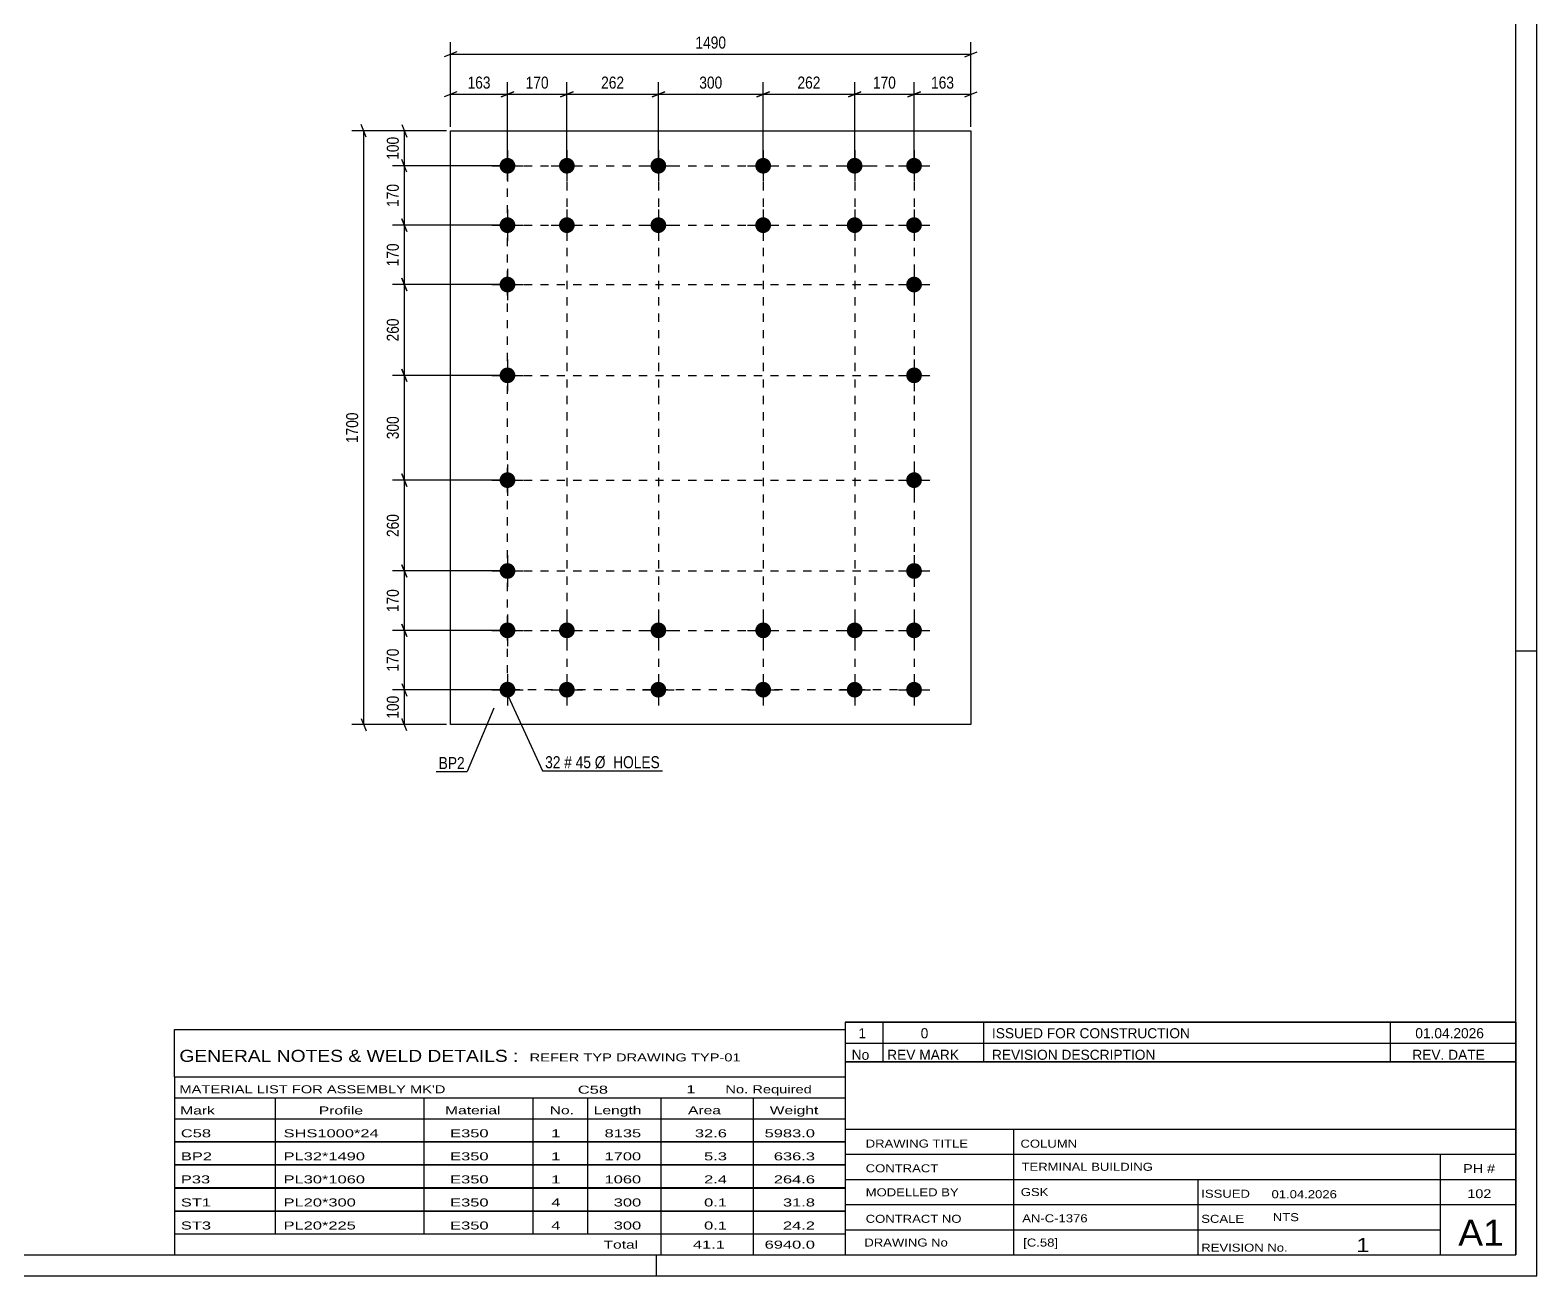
# Model space of a CAD drawing. Header units: millimetres. Extents: x 0 to 841, y 0 to 594.
# Drawn here: x 481.5 to 841, y 0 to 297.2 of the extents above; entities that cross this region are included whole.
import ezdxf

# ---------------------------------------------------------------- set-up
doc = ezdxf.new("R2010")
doc.units = ezdxf.units.MM
doc.linetypes.add('DXK_LINE_DOT2', pattern=[3.9198, 1.9599, -1.9599])
doc.styles.add('Arial Narrow', font='ARIALN.TTF', dxfattribs={"height": 0.2})

# ---------------------------------------------------------------- blocks, each defined once
blk = doc.blocks.new('Unknown-758715391-1129')
at = {"color": 5, "linetype": 'Continuous'}
for p, q in [((841, 0), (841, 594)), ((836, 5), (836, 589)), ((841, 149), (836, 149)), ((5, 5), (836, 5)), ((631, 0), (631, 5)), ((0, 0), (841, 0))]:
    blk.add_line(p, q, dxfattribs=at)
blk = doc.blocks.new('Part-758715391-2163 - 2157')
at = {"color": 2, "linetype": 'Continuous'}
for p, q in [((581.84, 131.5), (581.84, 273.16)), ((581.84, 273.16), (706, 273.16)), ((706, 273.16), (706, 131.5)), ((706, 131.5), (581.84, 131.5))]:
    blk.add_line(p, q, dxfattribs=at)
blk = doc.blocks.new('Bolt-758715391-2196 - 2157')
at = {"linetype": 'Continuous'}
for points in [[(595.42, 266.71, -1), (595.42, 262.96, -1)], [(609.59, 266.71, -1), (609.59, 262.96, -1)], [(631.42, 266.71, -1), (631.42, 262.96, -1)], [(656.42, 266.71, -1), (656.42, 262.96, -1)], [(678.25, 266.71, -1), (678.25, 262.96, -1)], [(692.42, 266.71, -1), (692.42, 262.96, -1)], [(595.42, 252.54, -1), (595.42, 248.79, -1)], [(609.59, 252.54, -1), (609.59, 248.79, -1)], [(631.42, 252.54, -1), (631.42, 248.79, -1)], [(656.42, 252.54, -1), (656.42, 248.79, -1)], [(678.25, 252.54, -1), (678.25, 248.79, -1)], [(692.42, 252.54, -1), (692.42, 248.79, -1)], [(595.42, 238.37, -1), (595.42, 234.62, -1)], [(692.42, 238.37, -1), (692.42, 234.62, -1)], [(595.42, 216.71, -1), (595.42, 212.96, -1)], [(692.42, 216.71, -1), (692.42, 212.96, -1)], [(595.42, 191.71, -1), (595.42, 187.96, -1)], [(692.42, 191.71, -1), (692.42, 187.96, -1)], [(595.42, 170.04, -1), (595.42, 166.29, -1)], [(692.42, 170.04, -1), (692.42, 166.29, -1)], [(595.42, 155.87, -1), (595.42, 152.12, -1)], [(609.59, 155.87, -1), (609.59, 152.12, -1)], [(631.42, 155.87, -1), (631.42, 152.12, -1)], [(656.42, 155.87, -1), (656.42, 152.12, -1)], [(678.25, 155.87, -1), (678.25, 152.12, -1)], [(692.42, 155.87, -1), (692.42, 152.12, -1)], [(595.42, 141.71, -1), (595.42, 137.96, -1)], [(609.59, 141.71, -1), (609.59, 137.96, -1)], [(631.42, 141.71, -1), (631.42, 137.96, -1)], [(656.42, 141.71, -1), (656.42, 137.96, -1)], [(678.25, 141.71, -1), (678.25, 137.96, -1)], [(692.42, 141.71, -1), (692.42, 137.96, -1)]]:
    blk.add_hatch(color=1, dxfattribs=at).paths.add_polyline_path(points)
at = {"color": 1, "linetype": 'Continuous'}
for p, q in [((595.42, 268.58), (595.42, 261.08)), ((609.59, 268.58), (609.59, 261.08)), ((631.42, 268.58), (631.42, 261.08)), ((656.42, 268.58), (656.42, 261.08)), ((678.25, 268.58), (678.25, 261.08)), ((692.42, 268.58), (692.42, 261.08)), ((591.67, 264.83), (599.17, 264.83)), ((605.84, 264.83), (613.34, 264.83)), ((627.67, 264.83), (635.17, 264.83)), ((652.67, 264.83), (660.17, 264.83)), ((674.5, 264.83), (682, 264.83)), ((688.67, 264.83), (696.17, 264.83)), ((595.42, 254.41), (595.42, 246.91)), ((609.59, 254.41), (609.59, 246.91)), ((631.42, 254.41), (631.42, 246.91)), ((656.42, 254.41), (656.42, 246.91)), ((678.25, 254.41), (678.25, 246.91)), ((692.42, 254.41), (692.42, 246.91)), ((591.67, 250.66), (599.17, 250.66)), ((605.84, 250.66), (613.34, 250.66)), ((627.67, 250.66), (635.17, 250.66)), ((652.67, 250.66), (660.17, 250.66)), ((674.5, 250.66), (682, 250.66)), ((688.67, 250.66), (696.17, 250.66)), ((595.42, 240.25), (595.42, 232.75)), ((692.42, 240.25), (692.42, 232.75)), ((591.67, 236.5), (599.17, 236.5)), ((688.67, 236.5), (696.17, 236.5)), ((595.42, 218.58), (595.42, 211.08)), ((692.42, 218.58), (692.42, 211.08)), ((591.67, 214.83), (599.17, 214.83)), ((688.67, 214.83), (696.17, 214.83)), ((595.42, 193.58), (595.42, 186.08)), ((692.42, 193.58), (692.42, 186.08)), ((591.67, 189.83), (599.17, 189.83)), ((688.67, 189.83), (696.17, 189.83)), ((595.42, 171.91), (595.42, 164.41)), ((692.42, 171.91), (692.42, 164.41)), ((591.67, 168.16), (599.17, 168.16)), ((688.67, 168.16), (696.17, 168.16)), ((595.42, 157.75), (595.42, 150.25)), ((609.59, 157.75), (609.59, 150.25)), ((631.42, 157.75), (631.42, 150.25)), ((656.42, 157.75), (656.42, 150.25)), ((678.25, 157.75), (678.25, 150.25)), ((692.42, 157.75), (692.42, 150.25)), ((591.67, 154), (599.17, 154)), ((605.84, 154), (613.34, 154)), ((627.67, 154), (635.17, 154)), ((652.67, 154), (660.17, 154)), ((674.5, 154), (682, 154)), ((688.67, 154), (696.17, 154)), ((595.42, 143.58), (595.42, 136.08)), ((609.59, 143.58), (609.59, 136.08)), ((631.42, 143.58), (631.42, 136.08)), ((656.42, 143.58), (656.42, 136.08)), ((678.25, 143.58), (678.25, 136.08)), ((692.42, 143.58), (692.42, 136.08)), ((591.67, 139.83), (599.17, 139.83)), ((605.84, 139.83), (613.34, 139.83)), ((627.67, 139.83), (635.17, 139.83)), ((652.67, 139.83), (660.17, 139.83)), ((674.5, 139.83), (682, 139.83)), ((688.67, 139.83), (696.17, 139.83))]:
    blk.add_line(p, q, dxfattribs=at)
blk = doc.blocks.new('Rectangle-758715391-2356 - 2157')
at = {"color": 1, "linetype": 'DXK_LINE_DOT2'}
blk.add_lwpolyline([(595.42, 264.83), (692.42, 264.83), (692.42, 139.83), (595.42, 139.83), (595.42, 264.83)], close=True, dxfattribs=at)
blk = doc.blocks.new('Line-758715391-2349 - 2157')
at = {"color": 1, "linetype": 'DXK_LINE_DOT2'}
blk.add_line((595.42, 250.66), (692.42, 250.66), dxfattribs=at)
blk = doc.blocks.new('Line-758715391-2342 - 2157')
at = {"color": 1, "linetype": 'DXK_LINE_DOT2'}
blk.add_line((595.42, 236.5), (692.42, 236.5), dxfattribs=at)
blk = doc.blocks.new('Line-758715391-2286 - 2157')
at = {"color": 1, "linetype": 'DXK_LINE_DOT2'}
blk.add_line((595.42, 214.83), (692.42, 214.83), dxfattribs=at)
blk = doc.blocks.new('Line-758715391-2293 - 2157')
at = {"color": 1, "linetype": 'DXK_LINE_DOT2'}
blk.add_line((595.42, 189.83), (692.42, 189.83), dxfattribs=at)
blk = doc.blocks.new('Line-758715391-2300 - 2157')
at = {"color": 1, "linetype": 'DXK_LINE_DOT2'}
blk.add_line((595.42, 168.16), (692.42, 168.16), dxfattribs=at)
blk = doc.blocks.new('Line-758715391-2307 - 2157')
at = {"color": 1, "linetype": 'DXK_LINE_DOT2'}
blk.add_line((595.42, 154), (692.42, 154), dxfattribs=at)
blk = doc.blocks.new('Line-758715391-2314 - 2157')
at = {"color": 1, "linetype": 'DXK_LINE_DOT2'}
blk.add_line((609.59, 264.83), (609.59, 139.83), dxfattribs=at)
blk = doc.blocks.new('Line-758715391-2321 - 2157')
at = {"color": 1, "linetype": 'DXK_LINE_DOT2'}
blk.add_line((631.42, 264.83), (631.42, 139.83), dxfattribs=at)
blk = doc.blocks.new('Line-758715391-2328 - 2157')
at = {"color": 1, "linetype": 'DXK_LINE_DOT2'}
blk.add_line((656.42, 264.83), (656.42, 139.83), dxfattribs=at)
blk = doc.blocks.new('Line-758715391-2335 - 2157')
at = {"color": 1, "linetype": 'DXK_LINE_DOT2'}
blk.add_line((678.25, 264.83), (678.25, 139.83), dxfattribs=at)
blk = doc.blocks.new('StraightDimension-758715391-3784 - 2157')
at = {"color": 7, "linetype": 'Continuous'}
for p, q in [((571.44, 213.33), (570.24, 216.33)), ((594.42, 214.83), (567.99, 214.83)), ((570.84, 189.83), (570.84, 214.83)), ((570.24, 191.33), (571.44, 188.33)), ((594.42, 189.83), (567.99, 189.83))]:
    blk.add_line(p, q, dxfattribs=at)
at = {"color": 0}
blk.add_wipeout([(570.09, 205.67), (565.89, 205.67), (565.89, 198.99), (570.09, 198.99)], dxfattribs=at)
at = {"color": 3, "style": 'Arial Narrow'}
blk.add_text('300', height=2.863, rotation=90.0002, dxfattribs=at).set_placement((569.49, 199.59))
blk = doc.blocks.new('StraightDimension-758715391-2222 - 2157')
at = {"color": 7, "linetype": 'Continuous'}
for p, q in [((570.24, 274.66), (571.44, 271.66)), ((580.84, 273.16), (567.99, 273.16)), ((570.84, 264.83), (570.84, 273.16)), ((571.44, 263.33), (570.24, 266.33)), ((594.42, 264.83), (567.99, 264.83))]:
    blk.add_line(p, q, dxfattribs=at)
at = {"color": 0}
blk.add_wipeout([(570.09, 272.34), (565.89, 272.34), (565.89, 265.66), (570.09, 265.66)], dxfattribs=at)
at = {"color": 3, "style": 'Arial Narrow'}
blk.add_text('100', height=2.863, rotation=90.0002, dxfattribs=at).set_placement((569.49, 266.26))
blk = doc.blocks.new('StraightDimension-758715391-2256 - 2157')
at = {"color": 7, "linetype": 'Continuous'}
for p, q in [((692.42, 265.83), (692.42, 284.74)), ((706, 274.16), (706, 284.74)), ((693.92, 282.49), (690.92, 281.29)), ((692.42, 281.89), (706, 281.89)), ((704.5, 281.29), (707.5, 282.49))]:
    blk.add_line(p, q, dxfattribs=at)
at = {"color": 0}
blk.add_wipeout([(702.55, 282.64), (702.55, 286.84), (695.87, 286.84), (695.87, 282.64)], dxfattribs=at)
at = {"color": 3, "style": 'Arial Narrow'}
blk.add_text('163', height=2.863, dxfattribs=at).set_placement((696.47, 283.24))
blk = doc.blocks.new('StraightDimension-758715391-3818 - 2157')
at = {"color": 7, "linetype": 'Continuous'}
for p, q in [((678.25, 265.83), (678.25, 284.74)), ((692.42, 265.83), (692.42, 284.74)), ((679.75, 282.49), (676.75, 281.29)), ((678.25, 281.89), (692.42, 281.89)), ((690.92, 281.29), (693.92, 282.49))]:
    blk.add_line(p, q, dxfattribs=at)
at = {"color": 0}
blk.add_wipeout([(688.68, 282.64), (688.68, 286.84), (682, 286.84), (682, 282.64)], dxfattribs=at)
at = {"color": 3, "style": 'Arial Narrow'}
blk.add_text('170', height=2.863, dxfattribs=at).set_placement((682.6, 283.24))
blk = doc.blocks.new('StraightDimension-758715391-3778 - 2157')
at = {"color": 7, "linetype": 'Continuous'}
for p, q in [((571.44, 152.5), (570.24, 155.5)), ((594.42, 154), (567.99, 154)), ((570.84, 139.83), (570.84, 154)), ((570.24, 141.33), (571.44, 138.33)), ((594.42, 139.83), (567.99, 139.83))]:
    blk.add_line(p, q, dxfattribs=at)
at = {"color": 0}
blk.add_wipeout([(570.09, 150.26), (565.89, 150.26), (565.89, 143.57), (570.09, 143.57)], dxfattribs=at)
at = {"color": 3, "style": 'Arial Narrow'}
blk.add_text('170', height=2.863, rotation=90.0002, dxfattribs=at).set_placement((569.49, 144.17))
blk = doc.blocks.new('StraightDimension-758715391-2210 - 2157')
at = {"color": 7, "linetype": 'Continuous'}
for p, q in [((570.24, 141.33), (571.44, 138.33)), ((594.42, 139.83), (567.99, 139.83)), ((570.84, 131.5), (570.84, 139.83)), ((580.84, 131.5), (567.99, 131.5)), ((571.44, 130), (570.24, 133))]:
    blk.add_line(p, q, dxfattribs=at)
at = {"color": 0}
blk.add_wipeout([(570.09, 139.01), (565.89, 139.01), (565.89, 132.32), (570.09, 132.32)], dxfattribs=at)
at = {"color": 3, "style": 'Arial Narrow'}
blk.add_text('100', height=2.863, rotation=90.0002, dxfattribs=at).set_placement((569.49, 132.92))
blk = doc.blocks.new('StraightDimension-758715391-2233 - 2157')
at = {"color": 7, "linetype": 'Continuous'}
for p, q in [((561.74, 271.66), (560.54, 274.66)), ((580.84, 273.16), (558.29, 273.16)), ((561.14, 131.5), (561.14, 273.16)), ((580.84, 131.5), (558.29, 131.5)), ((560.54, 133), (561.74, 130))]:
    blk.add_line(p, q, dxfattribs=at)
at = {"color": 0}
blk.add_wipeout([(560.39, 206.59), (556.19, 206.59), (556.19, 198.07), (560.39, 198.07)], dxfattribs=at)
at = {"color": 3, "style": 'Arial Narrow'}
blk.add_text('1700', height=2.863, rotation=90.0002, dxfattribs=at).set_placement((559.79, 198.67))
blk = doc.blocks.new('StraightDimension-758715391-2246 - 2157')
at = {"color": 7, "linetype": 'Continuous'}
for p, q in [((581.84, 274.16), (581.84, 284.74)), ((595.42, 265.83), (595.42, 284.74)), ((583.34, 282.49), (580.34, 281.29)), ((581.84, 281.89), (595.42, 281.89)), ((593.92, 281.29), (596.92, 282.49))]:
    blk.add_line(p, q, dxfattribs=at)
at = {"color": 0}
blk.add_wipeout([(591.97, 282.64), (591.97, 286.84), (585.29, 286.84), (585.29, 282.64)], dxfattribs=at)
at = {"color": 3, "style": 'Arial Narrow'}
blk.add_text('163', height=2.863, dxfattribs=at).set_placement((585.89, 283.24))
blk = doc.blocks.new('StraightDimension-758715391-2275 - 2157')
at = {"color": 7, "linetype": 'Continuous'}
for p, q in [((583.34, 292.04), (580.34, 290.84)), ((581.84, 274.16), (581.84, 294.29)), ((581.84, 291.44), (706, 291.44)), ((704.5, 290.84), (707.5, 292.04)), ((706, 274.16), (706, 294.29))]:
    blk.add_line(p, q, dxfattribs=at)
at = {"color": 0}
blk.add_wipeout([(648.18, 292.19), (648.18, 296.39), (639.66, 296.39), (639.66, 292.19)], dxfattribs=at)
at = {"color": 3, "style": 'Arial Narrow'}
blk.add_text('1490', height=2.863, dxfattribs=at).set_placement((640.26, 292.79))
blk = doc.blocks.new('StraightDimension-758715391-3780 - 2157')
at = {"color": 7, "linetype": 'Continuous'}
for p, q in [((571.44, 166.66), (570.24, 169.66)), ((594.42, 168.16), (567.99, 168.16)), ((570.84, 154), (570.84, 168.16)), ((570.24, 155.5), (571.44, 152.5)), ((594.42, 154), (567.99, 154))]:
    blk.add_line(p, q, dxfattribs=at)
at = {"color": 0}
blk.add_wipeout([(570.09, 164.42), (565.89, 164.42), (565.89, 157.74), (570.09, 157.74)], dxfattribs=at)
at = {"color": 3, "style": 'Arial Narrow'}
blk.add_text('170', height=2.863, rotation=90.0002, dxfattribs=at).set_placement((569.49, 158.34))
blk = doc.blocks.new('StraightDimension-758715391-3782 - 2157')
at = {"color": 7, "linetype": 'Continuous'}
for p, q in [((571.44, 188.33), (570.24, 191.33)), ((594.42, 189.83), (567.99, 189.83)), ((570.84, 168.16), (570.84, 189.83)), ((570.24, 169.66), (571.44, 166.66)), ((594.42, 168.16), (567.99, 168.16))]:
    blk.add_line(p, q, dxfattribs=at)
at = {"color": 0}
blk.add_wipeout([(570.09, 182.34), (565.89, 182.34), (565.89, 175.66), (570.09, 175.66)], dxfattribs=at)
at = {"color": 3, "style": 'Arial Narrow'}
blk.add_text('260', height=2.863, rotation=90.0002, dxfattribs=at).set_placement((569.49, 176.26))
blk = doc.blocks.new('StraightDimension-758715391-3786 - 2157')
at = {"color": 7, "linetype": 'Continuous'}
for p, q in [((571.44, 235), (570.24, 238)), ((594.42, 236.5), (567.99, 236.5)), ((570.84, 214.83), (570.84, 236.5)), ((570.24, 216.33), (571.44, 213.33)), ((594.42, 214.83), (567.99, 214.83))]:
    blk.add_line(p, q, dxfattribs=at)
at = {"color": 0}
blk.add_wipeout([(570.09, 229.01), (565.89, 229.01), (565.89, 222.32), (570.09, 222.32)], dxfattribs=at)
at = {"color": 3, "style": 'Arial Narrow'}
blk.add_text('260', height=2.863, rotation=90.0002, dxfattribs=at).set_placement((569.49, 222.92))
blk = doc.blocks.new('StraightDimension-758715391-3788 - 2157')
at = {"color": 7, "linetype": 'Continuous'}
for p, q in [((571.44, 249.16), (570.24, 252.16)), ((594.42, 250.66), (567.99, 250.66)), ((570.84, 236.5), (570.84, 250.66)), ((570.24, 238), (571.44, 235)), ((594.42, 236.5), (567.99, 236.5))]:
    blk.add_line(p, q, dxfattribs=at)
at = {"color": 0}
blk.add_wipeout([(570.09, 246.92), (565.89, 246.92), (565.89, 240.24), (570.09, 240.24)], dxfattribs=at)
at = {"color": 3, "style": 'Arial Narrow'}
blk.add_text('170', height=2.863, rotation=90.0002, dxfattribs=at).set_placement((569.49, 240.84))
blk = doc.blocks.new('StraightDimension-758715391-3790 - 2157')
at = {"color": 7, "linetype": 'Continuous'}
for p, q in [((571.44, 263.33), (570.24, 266.33)), ((594.42, 264.83), (567.99, 264.83)), ((570.84, 250.66), (570.84, 264.83)), ((570.24, 252.16), (571.44, 249.16)), ((594.42, 250.66), (567.99, 250.66))]:
    blk.add_line(p, q, dxfattribs=at)
at = {"color": 0}
blk.add_wipeout([(570.09, 261.09), (565.89, 261.09), (565.89, 254.41), (570.09, 254.41)], dxfattribs=at)
at = {"color": 3, "style": 'Arial Narrow'}
blk.add_text('170', height=2.863, rotation=90.0002, dxfattribs=at).set_placement((569.49, 255.01))
blk = doc.blocks.new('StraightDimension-758715391-3810 - 2157')
at = {"color": 7, "linetype": 'Continuous'}
for p, q in [((595.42, 265.83), (595.42, 284.74)), ((609.59, 265.83), (609.59, 284.74)), ((596.92, 282.49), (593.92, 281.29)), ((595.42, 281.89), (609.59, 281.89)), ((608.09, 281.29), (611.09, 282.49))]:
    blk.add_line(p, q, dxfattribs=at)
at = {"color": 0}
blk.add_wipeout([(605.85, 282.64), (605.85, 286.84), (599.16, 286.84), (599.16, 282.64)], dxfattribs=at)
at = {"color": 3, "style": 'Arial Narrow'}
blk.add_text('170', height=2.863, dxfattribs=at).set_placement((599.76, 283.24))
blk = doc.blocks.new('StraightDimension-758715391-3812 - 2157')
at = {"color": 7, "linetype": 'Continuous'}
for p, q in [((609.59, 265.83), (609.59, 284.74)), ((631.42, 265.83), (631.42, 284.74)), ((611.09, 282.49), (608.09, 281.29)), ((609.59, 281.89), (631.42, 281.89)), ((629.92, 281.29), (632.92, 282.49))]:
    blk.add_line(p, q, dxfattribs=at)
at = {"color": 0}
blk.add_wipeout([(623.85, 282.64), (623.85, 286.84), (617.16, 286.84), (617.16, 282.64)], dxfattribs=at)
at = {"color": 3, "style": 'Arial Narrow'}
blk.add_text('262', height=2.863, dxfattribs=at).set_placement((617.76, 283.24))
blk = doc.blocks.new('StraightDimension-758715391-3814 - 2157')
at = {"color": 7, "linetype": 'Continuous'}
for p, q in [((631.42, 265.83), (631.42, 284.74)), ((656.42, 265.83), (656.42, 284.74)), ((632.92, 282.49), (629.92, 281.29)), ((631.42, 281.89), (656.42, 281.89)), ((654.92, 281.29), (657.92, 282.49))]:
    blk.add_line(p, q, dxfattribs=at)
at = {"color": 0}
blk.add_wipeout([(647.26, 282.64), (647.26, 286.84), (640.58, 286.84), (640.58, 282.64)], dxfattribs=at)
at = {"color": 3, "style": 'Arial Narrow'}
blk.add_text('300', height=2.863, dxfattribs=at).set_placement((641.18, 283.24))
blk = doc.blocks.new('StraightDimension-758715391-3816 - 2157')
at = {"color": 7, "linetype": 'Continuous'}
for p, q in [((656.42, 265.83), (656.42, 284.74)), ((678.25, 265.83), (678.25, 284.74)), ((657.92, 282.49), (654.92, 281.29)), ((656.42, 281.89), (678.25, 281.89)), ((676.75, 281.29), (679.75, 282.49))]:
    blk.add_line(p, q, dxfattribs=at)
at = {"color": 0}
blk.add_wipeout([(670.68, 282.64), (670.68, 286.84), (664, 286.84), (664, 282.64)], dxfattribs=at)
at = {"color": 3, "style": 'Arial Narrow'}
blk.add_text('262', height=2.863, dxfattribs=at).set_placement((664.6, 283.24))
blk = doc.blocks.new('Unknown-758715391-6683')
at = {"color": 7, "linetype": 'Continuous'}
for p, q in [((516, 58.75), (676, 58.75)), ((516, 47.5), (516, 58.75)), ((676, 58.75), (676, 47.5)), ((516, 47.5), (676, 47.5)), ((516, 47.5), (516, 42.5)), ((676, 47.5), (676, 42.5)), ((516, 42.5), (676, 42.5)), ((516, 42.5), (516, 37.5)), ((540, 42.5), (540, 37.5)), ((575.5, 42.5), (575.5, 37.5)), ((601.5, 42.5), (601.5, 37.5)), ((614.5, 42.5), (614.5, 37.5)), ((632, 42.5), (632, 37.5)), ((654, 42.5), (654, 37.5)), ((676, 42.5), (676, 37.5)), ((516, 37.5), (676, 37.5)), ((516, 37.45), (516, 32.05)), ((516, 37.45), (676, 37.45)), ((540, 37.5), (540, 32)), ((575.5, 37.5), (575.5, 32)), ((601.5, 37.5), (601.5, 32)), ((614.5, 37.5), (614.5, 32)), ((632, 37.5), (632, 32)), ((654, 37.5), (654, 32)), ((676, 37.45), (676, 32.05)), ((516, 32.05), (676, 32.05)), ((516, 31.95), (516, 26.55)), ((516, 31.95), (676, 31.95)), ((540, 32), (540, 26.5)), ((575.5, 32), (575.5, 26.5)), ((601.5, 32), (601.5, 26.5)), ((614.5, 32), (614.5, 26.5)), ((632, 32), (632, 26.5)), ((654, 32), (654, 26.5)), ((676, 31.95), (676, 26.55)), ((516, 26.55), (676, 26.55)), ((516, 26.45), (516, 21.05)), ((516, 26.45), (676, 26.45)), ((540, 26.5), (540, 21)), ((575.5, 26.5), (575.5, 21)), ((601.5, 26.5), (601.5, 21)), ((614.5, 26.5), (614.5, 21)), ((632, 26.5), (632, 21)), ((654, 26.5), (654, 21)), ((676, 26.45), (676, 21.05)), ((516, 21.05), (676, 21.05)), ((516, 20.95), (516, 15.55)), ((516, 20.95), (676, 20.95)), ((540, 21), (540, 15.5)), ((575.5, 21), (575.5, 15.5)), ((601.5, 21), (601.5, 15.5)), ((614.5, 21), (614.5, 15.5)), ((632, 21), (632, 15.5)), ((654, 21), (654, 15.5)), ((676, 20.95), (676, 15.55)), ((516, 15.55), (676, 15.55)), ((516, 15.45), (516, 10.05)), ((516, 15.45), (676, 15.45)), ((540, 15.5), (540, 10)), ((575.5, 15.5), (575.5, 10)), ((601.5, 15.5), (601.5, 10)), ((614.5, 15.5), (614.5, 10)), ((632, 15.5), (632, 10)), ((654, 15.5), (654, 10)), ((676, 15.45), (676, 10.05)), ((516, 10.05), (676, 10.05)), ((516, 10), (676, 10)), ((516, 10), (516, 5)), ((632, 10), (632, 5)), ((654, 10), (654, 5)), ((676, 10), (676, 5)), ((516, 5), (676, 5))]:
    blk.add_line(p, q, dxfattribs=at)
at = {"color": 7, "style": 'Arial Narrow'}
for s, height, width, p in [('GENERAL NOTES & WELD DETAILS :', 2.8633, 1.4, (517.15, 51.06)), ('REFER TYP DRAWING TYP-01', 1.9089, 1.6, (600.7, 51.16)), ("MATERIAL LIST FOR ASSEMBLY MK'D", 1.9089, 1.6, (517.15, 43.56)), ('C58', 1.909, 1.794707, (612.2, 43.47)), ('1', 1.91, 1.794707, (638.08, 43.56)), ('No. Required', 1.9089, 1.6, (647.41, 43.56)), ('Mark', 1.909, 1.7, (517.34, 38.5)), ('Profile', 1.909, 1.7, (550.41, 38.5)), ('Material', 1.909, 1.7, (580.54, 38.56)), ('No.', 1.909, 1.7, (605.5, 38.56)), ('Length', 1.909, 1.7, (616, 38.56)), ('Area', 1.909, 1.7, (638.5, 38.56)), ('Weight', 1.909, 1.7, (658, 38.56))]:
    blk.add_text(s, height=height, dxfattribs=dict(at, width=width)).set_placement(p)
at = {"color": 7, "linetype": 'Continuous', "style": 'Arial Narrow'}
for s, height, width, p in [('C58', 1.909, 1.794707, (517.5, 33.06)), ('SHS1000*24', 1.909, 1.794707, (542, 33.06)), ('E350', 1.909, 1.794707, (581.74, 33.06)), ('1', 1.91, 1.794707, (605.86, 33.06)), ('8135', 1.909, 1.794707, (618.58, 33.06)), ('32.6', 1.909, 1.794707, (640.13, 33.06)), ('5983.0', 1.909, 1.794707, (656.77, 33.06)), ('BP2', 1.909, 1.794707, (517.5, 27.56)), ('PL32*1490', 1.909, 1.794707, (542, 27.56)), ('E350', 1.909, 1.794707, (581.74, 27.56)), ('1', 1.91, 1.794707, (605.86, 27.56)), ('1700', 1.909, 1.794707, (618.58, 27.56)), ('5.3', 1.909, 1.794707, (642.32, 27.56)), ('636.3', 1.909, 1.794707, (658.96, 27.56)), ('P33', 1.909, 1.794707, (517.5, 22.06)), ('PL30*1060', 1.909, 1.794707, (542, 22.06)), ('E350', 1.909, 1.794707, (581.74, 22.06)), ('1', 1.91, 1.794707, (605.86, 22.06)), ('1060', 1.909, 1.794707, (618.58, 22.06)), ('2.4', 1.909, 1.794707, (642.32, 22.06)), ('264.6', 1.909, 1.794707, (658.96, 22.06)), ('ST1', 1.909, 1.794707, (517.5, 16.56)), ('PL20*300', 1.909, 1.794707, (542, 16.56)), ('E350', 1.909, 1.794707, (581.74, 16.56)), ('4', 1.91, 1.794707, (605.86, 16.56)), ('300', 1.909, 1.794707, (620.77, 16.56)), ('0.1', 1.909, 1.794707, (642.32, 16.56)), ('31.8', 1.909, 1.794707, (661.14, 16.56)), ('ST3', 1.909, 1.794707, (517.5, 11.06)), ('PL20*225', 1.909, 1.794707, (542, 11.06)), ('E350', 1.909, 1.794707, (581.74, 11.06)), ('4', 1.91, 1.794707, (605.86, 11.06)), ('300', 1.909, 1.794707, (620.77, 11.06)), ('0.1', 1.909, 1.794707, (642.32, 11.06)), ('24.2', 1.909, 1.794707, (661.14, 11.06)), ('Total', 1.909, 1.7, (618.33, 6.5)), ('41.1', 1.909, 1.794707, (639.64, 6.5)), ('6940.0', 1.909, 1.794707, (656.77, 6.5))]:
    blk.add_text(s, height=height, dxfattribs=dict(at, width=width)).set_placement(p)
blk = doc.blocks.new('Unknown-758715391-6682')
at = {"color": 7, "linetype": 'Continuous'}
for p, q in [((676, 51.05), (676, 5)), ((676, 51.05), (836, 51.05)), ((836, 51), (836, 5)), ((676, 35), (836, 35)), ((716.14, 35), (716.14, 5)), ((676, 29), (836, 29)), ((818, 5.05), (818, 29.05)), ((676, 23), (836, 23)), ((760.14, 23), (760.14, 5)), ((676, 17), (836, 17)), ((676, 11), (818, 11)), ((676, 5), (836, 5))]:
    blk.add_line(p, q, dxfattribs=at)
at = {"color": 7, "style": 'Arial Narrow'}
for s, height, width, p in [('DRAWING TITLE', 1.9089, 1.425378, (680.88, 30.61)), ('COLUMN ', 1.909, 1.425378, (717.81, 30.59)), ('CONTRACT', 1.909, 1.425378, (680.88, 24.71)), ('TERMINAL BUILDING', 1.9089, 1.425378, (718.06, 25.07)), ('MODELLED BY', 1.9089, 1.425378, (680.88, 18.98)), ('GSK', 1.909, 1.425378, (717.88, 19.04)), ('ISSUED', 1.909, 1.425378, (760.94, 18.64)), ('01.04.2026', 1.909, 1.425378, (777.69, 18.52)), ('CONTRACT NO', 1.9089, 1.425378, (680.88, 12.66)), ('AN-C-1376', 1.909, 1.425378, (718.23, 12.78)), ('SCALE', 1.909, 1.425378, (760.94, 12.65)), ('A1', 6.204, 1.25, (822.24, 7.2)), ('DRAWING No', 1.909, 1.425378, (680.56, 7)), ('[C.58]', 1.909, 1.425378, (718.46, 6.99)), ('REVISION No.', 1.9089, 1.425378, (760.94, 5.77)), ('1', 3.34, 1.5, (797.91, 5.68))]:
    blk.add_text(s, height=height, dxfattribs=dict(at, width=width)).set_placement(p)
at = {"color": 7, "linetype": 'Continuous', "style": 'Arial Narrow'}
for s, height, width, p in [('PH #', 2.1, 1.42538, (823.4, 24.55)), ('102', 2.1, 1.42538, (824.41, 18.55)), ('NTS', 1.909, 1.425378, (778, 13.05))]:
    blk.add_text(s, height=height, dxfattribs=dict(at, width=width)).set_placement(p)
blk = doc.blocks.new('Unknown-758715391-6685')
at = {"color": 7, "linetype": 'Continuous'}
for p, q in [((676, 60.55), (836, 60.55)), ((836, 60.55), (676, 60.55)), ((676, 60.55), (676, 55.55)), ((685, 60.55), (685, 55.55)), ((709, 60.55), (709, 55.55)), ((806, 60.55), (806, 55.55)), ((836, 60.55), (836, 55.55)), ((676, 55.55), (836, 55.55)), ((676, 55.55), (676, 51.05)), ((676, 55.55), (836, 55.55)), ((685, 55.55), (685, 51.05)), ((709, 55.55), (709, 51.05)), ((806, 55.55), (806, 51.05)), ((836, 55.55), (836, 51.05)), ((836, 51.05), (676, 51.05))]:
    blk.add_line(p, q, dxfattribs=at)
at = {"color": 7, "linetype": 'Continuous', "style": 'Arial Narrow'}
for s, height, width, p in [('1', 2.39, 1.196471, (679.16, 56.7)), ('0', 2.39, 1.196471, (694, 56.7)), ('ISSUED FOR CONSTRUCTION', 2.3861, 1.196471, (711, 56.7)), ('01.04.2026', 2.386, 1.196471, (812, 56.7)), ('No', 2.386, 1.2, (677.54, 51.55)), ('REV MARK', 2.386, 1.2, (686, 51.55)), ('REVISION DESCRIPTION', 2.3861, 1.2, (711, 51.55)), ('REV. DATE', 2.386, 1.2, (811.28, 51.55))]:
    blk.add_text(s, height=height, dxfattribs=dict(at, width=width)).set_placement(p)
blk = doc.blocks.new('Mark-758715391-2159 - 2157')
at = {"color": 0}
blk.add_wipeout([(585.21, 120.92), (585.21, 123.92), (579, 123.92), (579, 120.92)], dxfattribs=at)
blk.add_wipeout([(585.21, 120.92), (585.21, 123.92), (579, 123.92), (579, 120.92)], dxfattribs=at)
at = {"color": 30, "linetype": 'Continuous'}
for p in [(592.16, 135.45), (578.4, 120.32)]:
    blk.add_line(p, (585.81, 120.32), dxfattribs=at)
at = {"color": 3, "style": 'Arial Narrow'}
blk.add_text('BP2', height=2.863, dxfattribs=at).set_placement((579, 120.92))
blk = doc.blocks.new('Mark-758715391-2192 - 2157')
at = {"color": 0}
blk.add_wipeout([(608.06, 121.11), (608.06, 124.11), (604.41, 124.11), (604.41, 121.11)], dxfattribs=at)
blk.add_wipeout([(608.06, 121.11), (608.06, 124.11), (604.41, 124.11), (604.41, 121.11)], dxfattribs=at)
at = {"color": 7, "linetype": 'Continuous'}
blk.add_line((594.71, 140.23), (603.81, 120.51), dxfattribs=at)
at = {"color": 0}
blk.add_wipeout([(610.79, 121.11), (610.79, 124.11), (608.96, 124.11), (608.96, 121.11)], dxfattribs=at)
blk.add_wipeout([(610.79, 121.11), (610.79, 124.11), (608.96, 124.11), (608.96, 121.11)], dxfattribs=at)
at = {"color": 3, "style": 'Arial Narrow'}
blk.add_text('32', height=2.863, dxfattribs=at).set_placement((604.41, 121.11))
at = {"color": 0}
blk.add_wipeout([(615.35, 121.11), (615.35, 124.11), (611.69, 124.11), (611.69, 121.11)], dxfattribs=at)
blk.add_wipeout([(615.35, 121.11), (615.35, 124.11), (611.69, 124.11), (611.69, 121.11)], dxfattribs=at)
at = {"color": 3, "style": 'Arial Narrow'}
blk.add_text('#', height=2.86, dxfattribs=at).set_placement((608.96, 121.11))
at = {"color": 0}
blk.add_wipeout([(631.78, 121.11), (631.78, 124.11), (616.25, 124.11), (616.25, 121.11)], dxfattribs=at)
blk.add_wipeout([(631.78, 121.11), (631.78, 124.11), (616.25, 124.11), (616.25, 121.11)], dxfattribs=at)
at = {"color": 7, "linetype": 'Continuous'}
blk.add_line((603.81, 120.51), (632.38, 120.51), dxfattribs=at)
at = {"color": 3, "style": 'Arial Narrow'}
for s, p in [('45', (611.69, 121.11)), ('Ø  HOLES', (616.25, 121.11))]:
    blk.add_text(s, height=2.863, dxfattribs=at).set_placement(p)

msp = doc.modelspace()

# ---------------------------------------------------------------- block references
for name in ['Unknown-758715391-1129', 'Part-758715391-2163 - 2157', 'Bolt-758715391-2196 - 2157', 'Rectangle-758715391-2356 - 2157', 'Line-758715391-2314 - 2157', 'Line-758715391-2321 - 2157', 'Line-758715391-2328 - 2157', 'Line-758715391-2335 - 2157', 'Line-758715391-2349 - 2157', 'Line-758715391-2342 - 2157', 'Line-758715391-2286 - 2157', 'Line-758715391-2293 - 2157', 'Line-758715391-2300 - 2157', 'Line-758715391-2307 - 2157', 'Unknown-758715391-6683', 'Unknown-758715391-6685', 'Unknown-758715391-6682']:
    msp.add_blockref(name, (0, 0))

# ---------------------------------------------------------------- next in the draw order: block references
for name in ['StraightDimension-758715391-2256 - 2157', 'StraightDimension-758715391-2222 - 2157', 'StraightDimension-758715391-3784 - 2157', 'StraightDimension-758715391-3778 - 2157']:
    msp.add_blockref(name, (0, 0))

# ---------------------------------------------------------------- next in the draw order: block references
for name in ['StraightDimension-758715391-3818 - 2157', 'StraightDimension-758715391-2210 - 2157']:
    msp.add_blockref(name, (0, 0))

# ---------------------------------------------------------------- next in the draw order: block references
for name in ['StraightDimension-758715391-2233 - 2157', 'Mark-758715391-2192 - 2157']:
    msp.add_blockref(name, (0, 0))

# ---------------------------------------------------------------- next in the draw order: block references
for name in ['StraightDimension-758715391-2246 - 2157', 'StraightDimension-758715391-3786 - 2157', 'StraightDimension-758715391-3780 - 2157', 'Mark-758715391-2159 - 2157']:
    msp.add_blockref(name, (0, 0))

# ---------------------------------------------------------------- next in the draw order: block references
for name in ['StraightDimension-758715391-2275 - 2157', 'StraightDimension-758715391-3788 - 2157', 'StraightDimension-758715391-3782 - 2157']:
    msp.add_blockref(name, (0, 0))

# ---------------------------------------------------------------- next in the draw order: block references
msp.add_blockref('StraightDimension-758715391-3790 - 2157', (0, 0))

# ---------------------------------------------------------------- next in the draw order: block references
msp.add_blockref('StraightDimension-758715391-3810 - 2157', (0, 0))

# ---------------------------------------------------------------- next in the draw order: block references
msp.add_blockref('StraightDimension-758715391-3812 - 2157', (0, 0))

# ---------------------------------------------------------------- next in the draw order: block references
msp.add_blockref('StraightDimension-758715391-3814 - 2157', (0, 0))

# ---------------------------------------------------------------- next in the draw order: block references
msp.add_blockref('StraightDimension-758715391-3816 - 2157', (0, 0))

doc.saveas('drawing.dxf')
